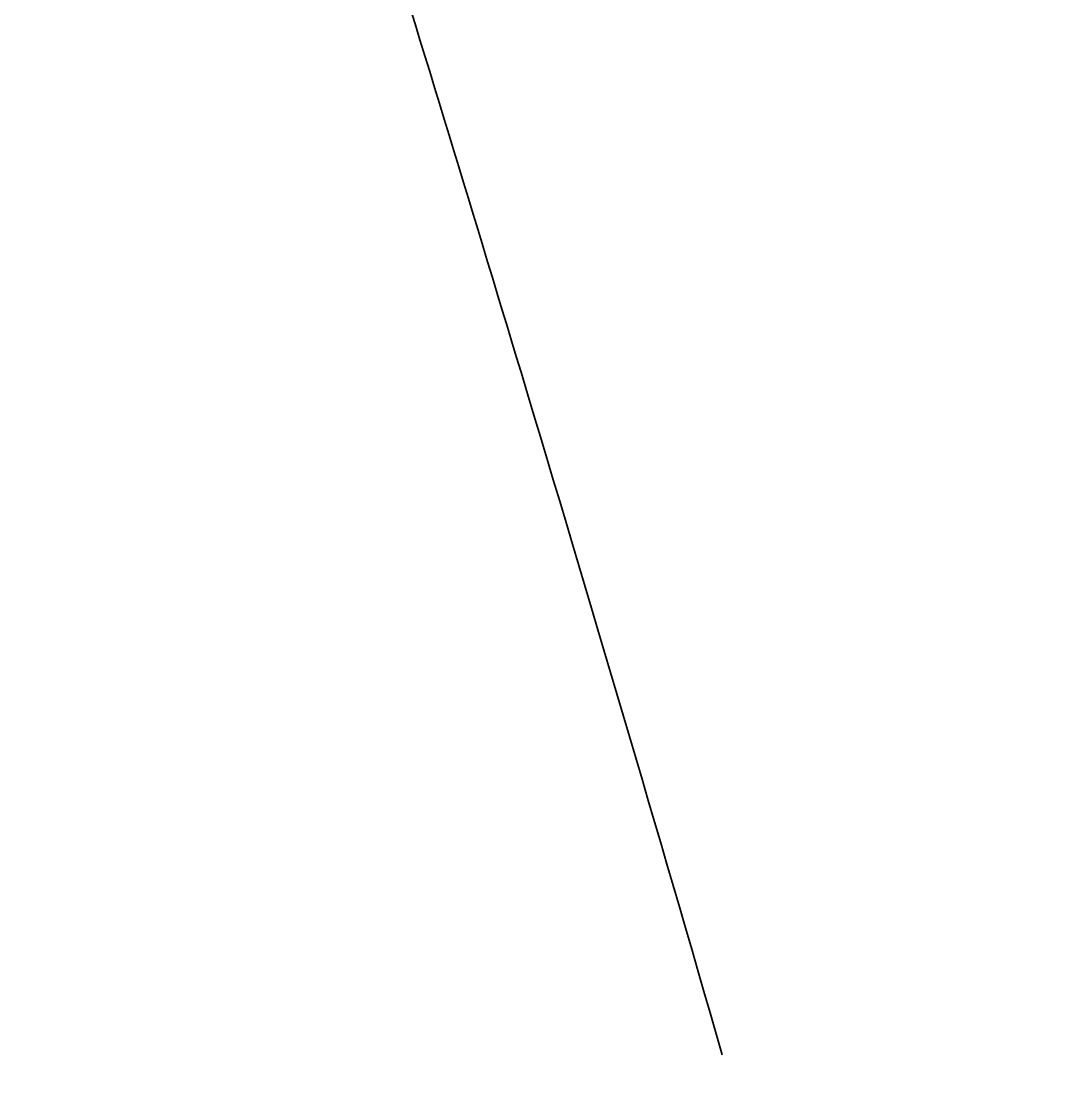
# Model space of a CAD drawing. Header units: millimetres. Extents: x -3846 to -1931, y -1557 to 231.
# Drawn here: x -2949.71 to -2937.9, y -552.23 to -540.24 of the extents above; entities that cross this region are included whole.
import ezdxf

# ---------------------------------------------------------------- set-up
doc = ezdxf.new("R2010")
doc.units = ezdxf.units.MM
doc.layers.add('A-DETL-____-OTLN', color=90, linetype='Continuous', lineweight=9)
doc.layers.add('A-DETL-GENF-OTLN', color=92, linetype='Continuous', lineweight=20)

msp = doc.modelspace()

# ---------------------------------------------------------------- hatches: boundary and pattern name
at = {"layer": 'A-DETL-GENF-OTLN', "lineweight": 9}
h = msp.add_hatch(dxfattribs=at)
h.set_pattern_fill('FP_3', style=0, pattern_type=2)
h.set_pattern_definition([(135, (-3199.888, 10356.939), (-30.869454, 8.418813), [39.687, -7.937, 0.33528, -7.602])])
h.paths.add_polyline_path([(-2800.305, -1130), (-2796.5323, -1130), (-2826.9977, -1076.8329), (-2843.734, -1047.355), (-2863.5621, -1011.5586), (-2880.8753, -978.8531), (-2895.6735, -948.8303), (-2899.7465, -939.6247), (-2905.122, -927.8199), (-2906.4242, -924.5326), (-2907.957, -921.0682), (-2911.0884, -912.7577), (-2915.1355, -902.5407), (-2916.3178, -898.8792), (-2917.725, -895.1444), (-2919.9468, -887.6403), (-2922.8421, -878.6737), (-2923.7952, -874.6418), (-2924.9813, -870.6357), (-2927.1648, -860.3885), (-2928.2374, -855.8516), (-2928.8441, -851.488), (-2929.7253, -847.1197), (-2930.3426, -840.7102), (-2931.3175, -833.6989), (-2931.4939, -828.7573), (-2931.9348, -824.1787), (-2931.8889, -817.6894), (-2932.0976, -811.839), (-2931.8062, -806.0197), (-2931.7732, -801.3595), (-2931.2458, -794.8312), (-2930.9953, -789.8303), (-2928.7019, -767.178), (-2925.4651, -737.8173), (-2924.1452, -723.7163), (-2923.2279, -710.003), (-2922.546, -695.5738), (-2922.466, -680.4236), (-2922.819, -663.7251), (-2924.4389, -642.4781), (-2925.4772, -631.2564), (-2928.5203, -611.4897), (-2931.7732, -593.0045), (-2936.9472, -571.3493), (-2941.9261, -551.8143), (-2950.162, -526.2424), (-2957.1721, -505.2343), (-2969.4407, -474.6581), (-2978.2236, -453.192), (-3005.8734, -395.188), (-3040.877, -330.7845), (-3040.877, -10), (-3139.3551, -10), (-3139.3551, -1130), (-2820.4052, -1130)])

# ---------------------------------------------------------------- linework, layer by layer
at = {"layer": 'A-DETL-____-OTLN', "lineweight": 35}
msp.add_open_spline([(-2941.7331, -552.0012), (-2942.4722, -549.4357), (-2944.356, -543.0524), (-2946.9507, -534.6649), (-2948.8632, -528.7952), (-2949.4998, -526.8718)], degree=3, knots=[0.829535187, 0.829535187, 0.829535187, 0.829535187, 0.836956522, 0.847826087, 0.853069201, 0.853069201, 0.853069201, 0.853069201], dxfattribs=at)

doc.saveas('drawing.dxf')
